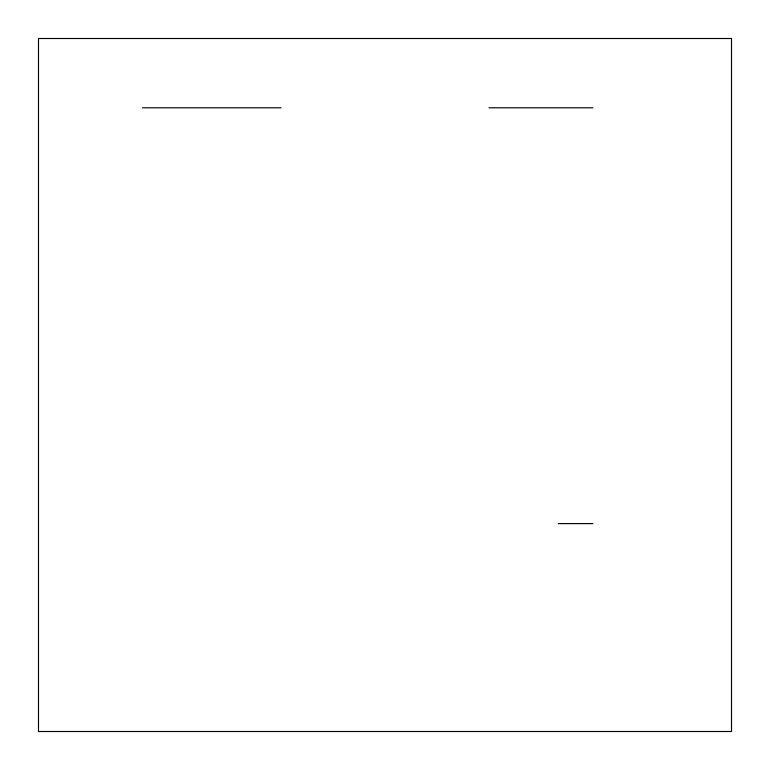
<?xml version="1.0" encoding="UTF-8"?>
<svg xmlns="http://www.w3.org/2000/svg" width="770" height="770" viewBox="0 0 770 770"><rect width="100%" height="100%" fill="white"/><g stroke="black" fill="none" stroke-linecap="round" stroke-linejoin="round"><path stroke-width="1.16" d="M142.45 107.8L281.05 107.8M488.95 107.8L592.9 107.8M558.25 523.6L592.9 523.6M731.5 38.5L38.5 38.5L38.5 731.5L731.5 731.5L731.5 38.5"/></g></svg>
